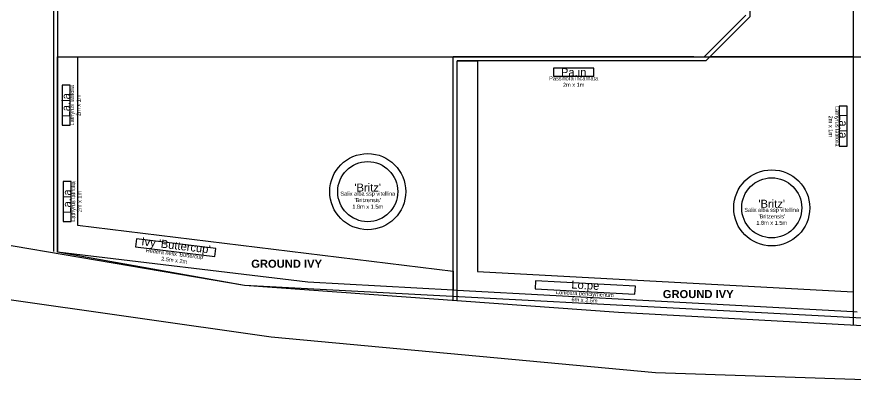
# Model space of a CAD drawing. Header units: metres. Extents: x -1 to 177, y -18 to 89.
# Drawn here: x 37.85 to 58.8, y 20.93 to 30.13 of the extents above; entities that cross this region are included whole.
import ezdxf

# ---------------------------------------------------------------- set-up
doc = ezdxf.new("R2010")
doc.units = ezdxf.units.M
doc.header["$LTSCALE"] = 1016
for name, color, linetype, lineweight, true_color in [('Areas', 30, 'Continuous', 25, 0xff7f00), ('Beds', 32, 'Continuous', 25, 0xb65b03), ('Plant - Climber', 3, 'Continuous', 25, 0x00ff00), ('Plant - Shrub', 96, 'Continuous', 25, 0x008000), ('Plant label', 30, 'Continuous', 25, 0xff7f00), ('x_Ground cover', 253, 'Continuous', 25, 0xa0a0a4)]:
    doc.layers.add(name, color=color, linetype=linetype, lineweight=lineweight, true_color=true_color)
doc.styles.add('textstyle11', font='')
doc.styles.add('textstyle12', font='')
doc.styles.add('textstyle15', font='')
doc.styles.add('textstyle16', font='')
doc.styles.add('textstyle17', font='')
doc.styles.add('textstyle18', font='')
doc.styles.add('textstyle19', font='')
doc.styles.add('textstyle20', font='')
doc.styles.add('textstyle246', font='standard')
doc.styles.add('textstyle247', font='standard')
doc.styles.add('textstyle254', font='')
doc.styles.add('textstyle255', font='')
doc.styles.add('textstyle87', font='')
doc.styles.add('textstyle88', font='')
doc.styles.get('textstyle11').set_extended_font_data('Arial')
doc.styles.get('textstyle12').set_extended_font_data('Arial')
doc.styles.get('textstyle15').set_extended_font_data('Arial')
doc.styles.get('textstyle16').set_extended_font_data('Arial')
doc.styles.get('textstyle17').set_extended_font_data('Arial')
doc.styles.get('textstyle18').set_extended_font_data('Arial')
doc.styles.get('textstyle19').set_extended_font_data('Arial')
doc.styles.get('textstyle20').set_extended_font_data('Arial')
doc.styles.get('textstyle254').set_extended_font_data('Arial', bold=True)
doc.styles.get('textstyle255').set_extended_font_data('Arial', bold=True)
doc.styles.get('textstyle87').set_extended_font_data('Arial')
doc.styles.get('textstyle88').set_extended_font_data('Arial')

# ---------------------------------------------------------------- blocks, each defined once
blk = doc.blocks.new('Climber - Passiflora incarnata')
at = {"layer": 'Plant - Climber', "flags": 128}
blk.add_lwpolyline([(-0.5, 0), (0.5, 0), (0.5, 0.2), (-0.5, 0.2)], close=True, dxfattribs=at)
at = {"layer": 'Plant - Climber', "insert": (0, 0), "char_height": 0.2, "attachment_point": 8, "line_spacing_factor": 0.971628, "style": 'textstyle20'}
blk.add_mtext('\\c32767;Pa.in', dxfattribs=at)
at = {"layer": 'Plant label', "insert": (0, 0), "char_height": 0.1, "attachment_point": 2, "line_spacing_factor": 0.971628, "style": 'textstyle19'}
blk.add_mtext('\\c32767;Passiflora incarnata\\P2m x 1m', dxfattribs=at)
blk = doc.blocks.new('Climber - Lathyrus latifolia')
at = {"layer": 'Plant - Climber', "flags": 128}
blk.add_lwpolyline([(-0.5, 0), (0.5, 0), (0.5, 0.2), (-0.5, 0.2)], close=True, dxfattribs=at)
at = {"layer": 'Plant - Climber', "insert": (0, 0), "char_height": 0.2, "attachment_point": 8, "line_spacing_factor": 0.971628, "style": 'textstyle16'}
blk.add_mtext('\\c32767;La.la', dxfattribs=at)
at = {"layer": 'Plant label', "insert": (0, 0), "char_height": 0.1, "attachment_point": 2, "line_spacing_factor": 0.971628, "style": 'textstyle15'}
blk.add_mtext('\\c32767;Lathyrus latifolia\\P2m x 1m', dxfattribs=at)
blk = doc.blocks.new('Climber - Lonicera periclymenum')
at = {"layer": 'Plant - Climber', "flags": 128}
blk.add_lwpolyline([(-1.25, 0), (1.25, 0), (1.25, 0.2), (-1.25, 0.2)], close=True, dxfattribs=at)
at = {"layer": 'Plant - Climber', "insert": (0, 0), "char_height": 0.2, "attachment_point": 8, "line_spacing_factor": 0.971628, "style": 'textstyle18'}
blk.add_mtext('\\c32767;Lo.pe', dxfattribs=at)
at = {"layer": 'Plant label', "insert": (0, 0), "char_height": 0.1, "attachment_point": 2, "line_spacing_factor": 0.971628, "style": 'textstyle17'}
blk.add_mtext('\\c32767;Lonicera periclymenum\\P6m x 2.5m', dxfattribs=at)
blk = doc.blocks.new("Climber - Hedera helix 'Buttercup'")
at = {"layer": 'Plant - Climber', "flags": 128}
blk.add_lwpolyline([(-1, 0), (1, 0), (1, 0.2), (-1, 0.2)], close=True, dxfattribs=at)
at = {"layer": 'Plant - Climber', "color": 30, "true_color": 0xff7f00, "insert": (0, 0), "char_height": 0.2, "attachment_point": 8, "line_spacing_factor": 0.971628, "style": 'textstyle12'}
blk.add_mtext("Ivy 'Buttercup'", dxfattribs=at)
at = {"layer": 'Plant label', "insert": (0, 0), "char_height": 0.1, "attachment_point": 2, "line_spacing_factor": 0.971628, "style": 'textstyle11'}
blk.add_mtext("\\c32767;Hedera helix 'Buttercup'\\P2.5m x 2m", dxfattribs=at)
blk = doc.blocks.new("Shrub - Salix 'Britzensis'")
at = {"layer": 'Plant - Shrub'}
blk.add_circle((0, 0), 0.75, dxfattribs=at)
at = {"layer": 'Plant - Shrub', "insert": (0, 0), "char_height": 0.2, "attachment_point": 8, "line_spacing_factor": 0.971628, "style": 'textstyle88'}
blk.add_mtext("\\c32767;'Britz'", dxfattribs=at)
at = {"layer": 'Plant label', "insert": (0, 0), "char_height": 0.1, "attachment_point": 2, "line_spacing_factor": 0.971628, "style": 'textstyle87'}
blk.add_mtext("\\c32767;Salix alba ssp vitellina \\P'Britzensis'\\P1.8m x 1.5m", dxfattribs=at)

msp = doc.modelspace()

# ---------------------------------------------------------------- linework, layer by layer
at = {"layer": 'Areas'}
for p, q in [((38.763, 42.83), (38.763, 24.27)), ((38.763, 41.93), (38.763, 24.27)), ((38.863, 31.134), (38.863, 24.26)), ((38.863, 31.134), (38.863, 24.26)), ((56.164, 31.134), (56.164, 30.134)), ((58.745, 31.134), (58.745, 22.441)), ((55.023, 29.134), (56.064, 30.176)), ((56.164, 30.134), (55.064, 29.034)), ((38.863, 29.134), (48.754, 29.134)), ((38.863, 24.26), (38.863, 29.134)), ((38.863, 29.134), (38.863, 29.134)), ((38.863, 29.134), (78.827, 29.134)), ((54.765, 29.134), (48.754, 29.134)), ((48.754, 23.046), (48.754, 29.134)), ((48.754, 29.134), (55.023, 29.134)), ((58.745, 29.134), (55.164, 29.134)), ((54.806, 29.034), (48.854, 29.034)), ((55.064, 29.034), (48.854, 29.034)), ((43.535, 23.42), (33.255, 25.171)), ((43.535, 23.42), (33.255, 25.171)), ((43.535, 23.42), (38.863, 24.26)), ((52.879, 22.75), (43.535, 23.42)), ((52.879, 22.75), (43.535, 23.42)), ((78.827, 21.564), (43.535, 23.42)), ((48.854, 23.302), (48.754, 23.308)), ((48.854, 23.039), (48.854, 23.302)), ((37.307, 23.123), (44.205, 22.141)), ((37.307, 23.123), (44.205, 22.141)), ((64.66, 22.103), (52.879, 22.75)), ((64.66, 22.103), (52.879, 22.75)), ((58.845, 22.76), (58.745, 22.765)), ((44.205, 22.141), (53.805, 21.253)), ((44.205, 22.141), (53.805, 21.253)), ((53.805, 21.253), (63.259, 20.933)), ((53.805, 21.253), (63.259, 20.933))]:
    msp.add_line(p, q, dxfattribs=at)
at = {"layer": 'Beds', "flags": 128}
for points in [[(38.863, 24.26), (38.863, 29.134), (39.363, 29.134), (39.363, 24.928), (48.754, 23.784), (48.754, 23.308), (45.122, 23.505)], [(48.854, 29.034), (49.354, 29.034), (49.354, 23.776), (58.745, 23.266), (58.745, 22.765), (48.854, 23.302)]]:
    msp.add_lwpolyline(points, close=True, dxfattribs=at)
at = {"layer": 'Beds'}
for centre in [(46.615, 25.767), (56.709, 25.362)]:
    msp.add_circle(centre, 0.95, dxfattribs=at)

# ---------------------------------------------------------------- block references
for p in [(46.615, 25.767), (56.709, 25.362)]:
    msp.add_blockref("Shrub - Salix 'Britzensis'", p, dxfattribs=at)
at = {"layer": 'Plant - Climber'}
msp.add_blockref('Climber - Passiflora incarnata', (51.761, 28.647), dxfattribs=at)
for name, p, rotation in [('Climber - Lathyrus latifolia', (39.178, 27.924), 90), ('Climber - Lathyrus latifolia', (58.397, 27.399), 270), ('Climber - Lathyrus latifolia', (39.206, 25.52), 90), ("Climber - Hedera helix 'Buttercup'", (41.807, 24.266), 353.056237), ('Climber - Lonicera periclymenum', (52.044, 23.271), 356.8912230000001)]:
    msp.add_blockref(name, p, dxfattribs=dict(at, rotation=rotation))

# ---------------------------------------------------------------- texts
at = {"layer": 'Areas', "char_height": 0.0003, "attachment_point": 1}
for s, insert, style in [('4.27405e+8', (38.864, 26.698), 'textstyle247'), ('4.22206e+8', (38.864, 24.26), 'textstyle246')]:
    msp.add_mtext(s, dxfattribs=dict(at, insert=insert, style=style))
at = {"layer": 'x_Ground cover', "char_height": 0.2, "attachment_point": 8, "line_spacing_factor": 0.971628}
for insert, style in [((44.589, 23.864), 'textstyle255'), ((54.872, 23.106), 'textstyle254')]:
    msp.add_mtext('GROUND IVY', dxfattribs=dict(at, insert=insert, style=style))

doc.saveas('drawing.dxf')
